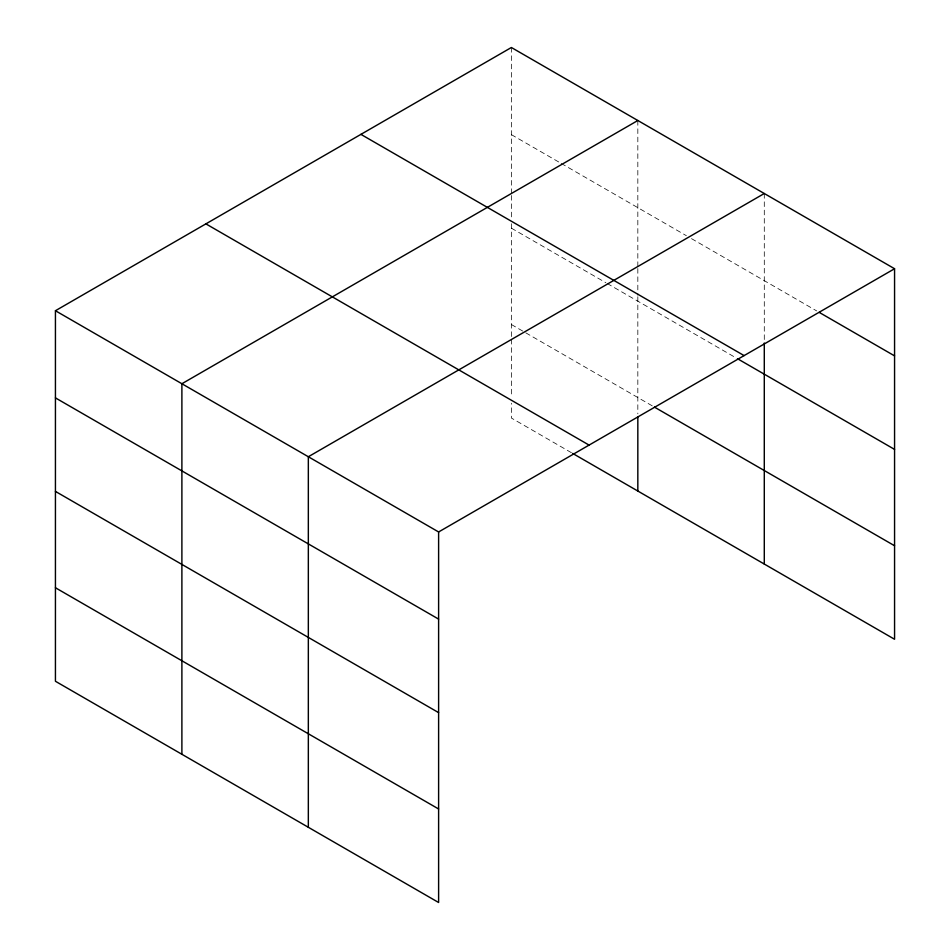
<?xml version="1.0" encoding="UTF-8"?>
<svg xmlns="http://www.w3.org/2000/svg" width="950" height="950" viewBox="0 0 950 950"><rect width="100%" height="100%" fill="white"/><g stroke="black" fill="none" stroke-linecap="round" stroke-linejoin="round"><path stroke-width="0.71" stroke-dasharray="4.75 3.56" d="M511.385 134.651L559.918 162.676M561.189 163.412L686.363 235.683M691.481 238.628L816.656 310.899M511.385 228.166L605.898 282.732M607.181 283.48L734.908 357.224M511.385 324.52L653.161 406.374M571.413 452.687L511.385 418.036L511.385 403.192M764.287 193.515L764.287 341.525M637.83 120.508L637.83 267.033M637.83 268.517L637.83 295.236M637.83 296.721L637.83 413.856M511.385 47.5L511.385 194.026M511.385 195.51L511.385 217.776M511.385 223.713L511.385 337.879M511.385 339.364L511.385 397.254"/><path stroke-width="1.43" d="M55.432 310.733L438.615 531.964L438.615 902.5L55.432 681.269L55.432 310.733L511.385 47.5L894.568 268.731L894.568 639.267L572.684 453.423M637.83 120.508L181.889 383.741L181.889 754.276M764.287 193.515L308.334 456.748L308.334 827.284M438.615 531.964L894.568 268.731M819.209 312.372L894.568 355.882M360.917 134.366L744.099 355.597M737.461 358.696L894.568 449.397M654.431 407.111L894.568 545.751M205.901 223.868L589.083 445.099M55.432 397.884L438.615 619.115M55.432 491.399L438.615 712.631M55.432 587.753L438.615 808.984M764.287 343.009L764.287 564.039M637.83 416.824L637.83 491.043"/></g></svg>
